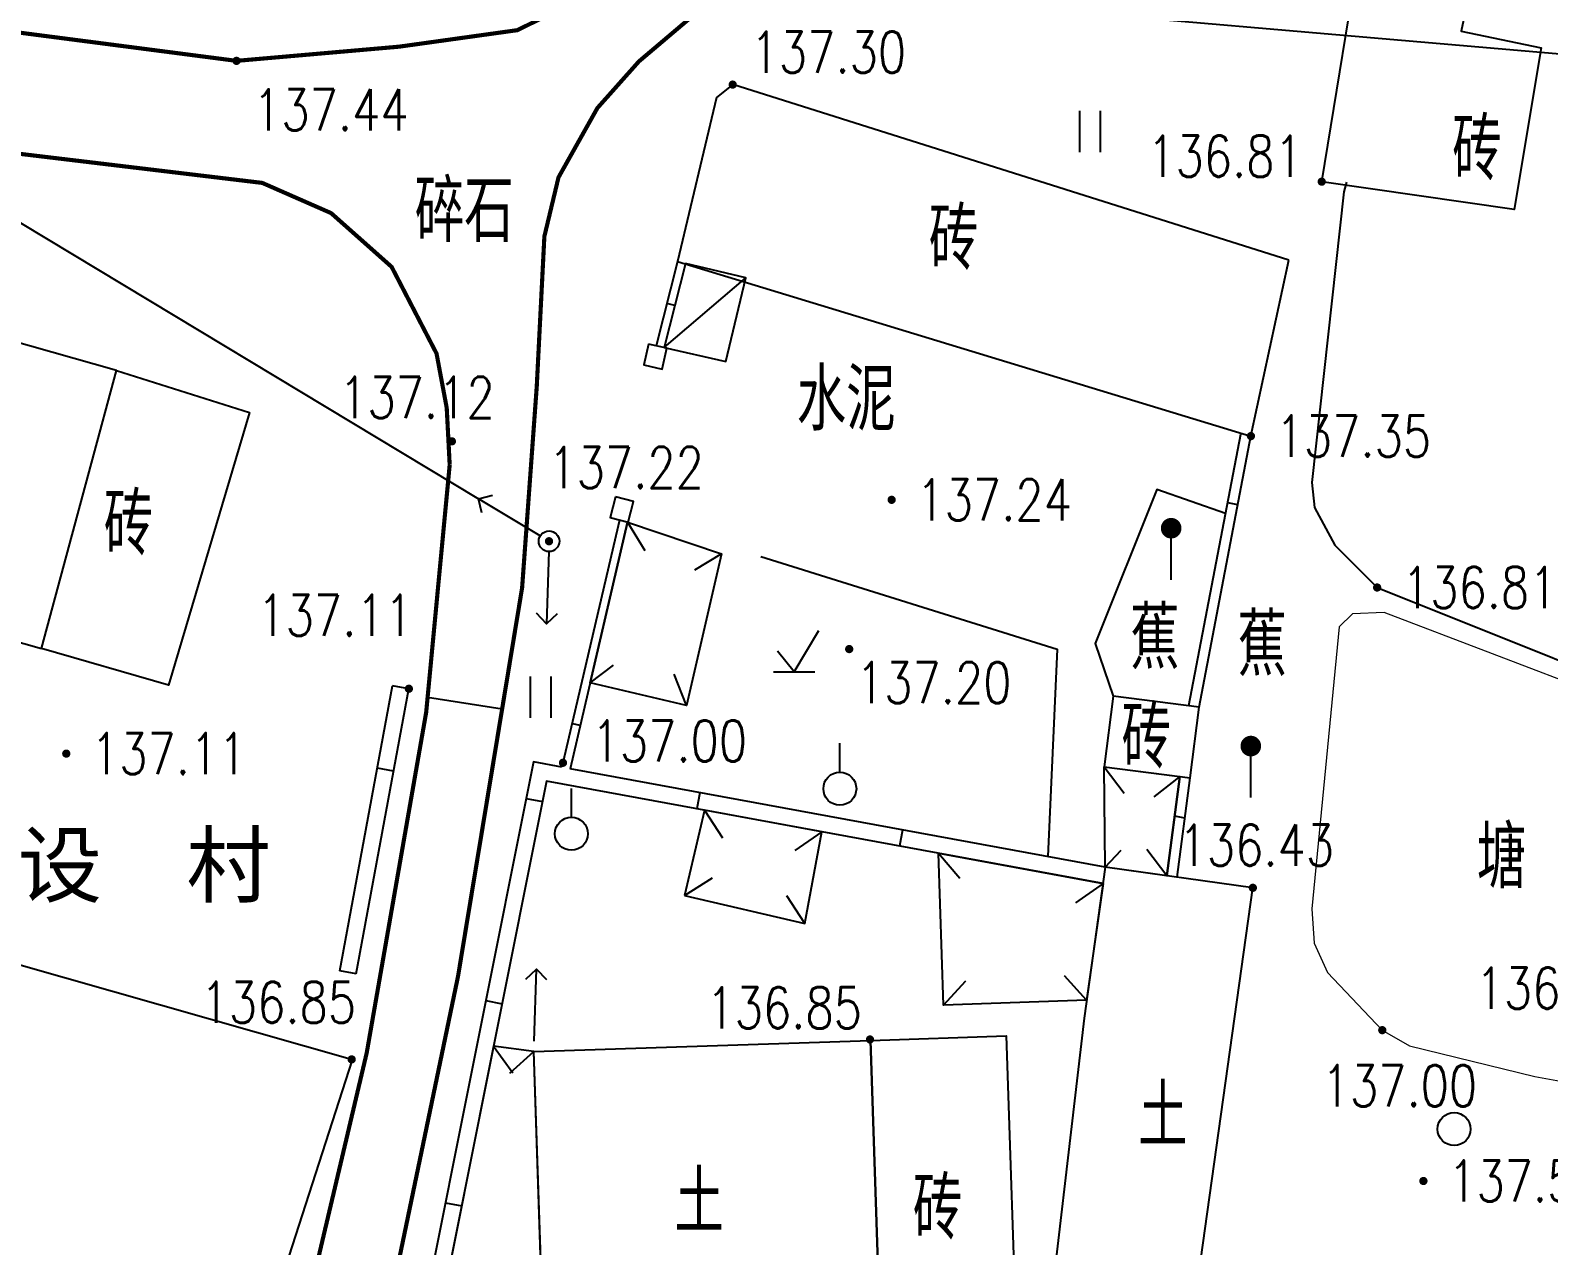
# Model space of a CAD drawing. Extents: x 529262 to 576451, y 2694391 to 2717535.
# Drawn here: x 563881.72 to 563918.54, y 2711374.72 to 2711404.2 of the extents above; entities that cross this region are included whole.
import ezdxf
from ezdxf.enums import TextEntityAlignment as Align

# ---------------------------------------------------------------- set-up
doc = ezdxf.new("R2010")
doc.units = 0
doc.linetypes.add('X2', pattern=[10, 8, -2])
for name, color, linetype in [('DLSS', 4, 'Continuous'), ('GCD', 8, 'Continuous'), ('GXYZ', 8, 'Continuous'), ('JMD', 8, 'Continuous'), ('ZBTZ', 8, 'Continuous'), ('ZJ', 7, 'Continuous')]:
    doc.layers.add(name, color=color, linetype=linetype)
doc.layers.add('SXSS', color=5, linetype='Continuous', lineweight=0)
doc.styles.add('HZ', font='rs.shx', dxfattribs={"width": 0.8, "bigfont": 'hztxt.shx'})
doc.styles.add('等线体', font='simhei.ttf')
doc.linetypes.add('10421', pattern='A,2,[150,AAA.SHX,S=0.5,R=0,X=0,Y=0.5],1e-11', length=2)
doc.linetypes.add('10422', pattern='A,0.75,[150,AAA.SHX,S=0.5,R=0,X=0,Y=0.5],1.5,[177,AAA.SHX,S=1,R=0,X=0,Y=0.4],0.75', length=3)
doc.linetypes.add('1161', pattern='A,0,[149,AAA.SHX,S=0.15,R=0,X=0,Y=0],-1.6', length=1.6)

# ---------------------------------------------------------------- blocks, each defined once
blk = doc.blocks.new('gc170')
at = {"color": 8, "linetype": 'Continuous'}
blk.add_circle((0, 0), 0.5, dxfattribs=at)
blk = doc.blocks.new('gc013b')
at = {"linetype": 'Continuous'}
blk.add_line((0.5, 0), (4, 0), dxfattribs=at)
at = {"linetype": 'Continuous', "flags": 128}
blk.add_lwpolyline([(3.5, 0.5), (4, 0), (3.5, -0.5)], dxfattribs=at)
blk = doc.blocks.new('GC200')
at = {"linetype": 'Continuous', "const_width": 0.2, "flags": 128}
blk.add_lwpolyline([(-0.1, 0, 1), (0.1, 0, 1)], format="xyb", close=True, dxfattribs=at)
blk = doc.blocks.new('gc121')
at = {"color": 8}
for p, q in [((-0.5, -1), (-0.5, 1)), ((0.5, -1), (0.5, 1))]:
    blk.add_line(p, q, dxfattribs=at)
blk = doc.blocks.new('gc123')
at = {"color": 8}
for p, q in [((0, 0), (1.2, 2)), ((0, 0), (-0.8, 1)), ((-1, 0), (1, 0))]:
    blk.add_line(p, q, dxfattribs=at)
blk = doc.blocks.new('gc125')
at = {"color": 8}
blk.add_line((0, 0.8), (0, 2.2), dxfattribs=at)
blk.add_circle((0, 0), 0.8, dxfattribs=at)
blk = doc.blocks.new('gc122')
at = {"color": 8}
blk.add_circle((0, 0), 0.8, dxfattribs=at)
blk = doc.blocks.new('gc165')
at = {"color": 8}
blk.add_line((0, 0), (0, 2), dxfattribs=at)
at = {"color": 8, "const_width": 0.5}
blk.add_lwpolyline([(-0.25, 2.5, 1), (0.25, 2.5, 1)], format="xyb", close=True, dxfattribs=at)

msp = doc.modelspace()

# ---------------------------------------------------------------- linework, layer by layer
at = {"layer": 'DLSS', "linetype": 'X2', "lineweight": -2, "const_width": 0.1, "flags": 128}
for points in [[(563864.998, 2711406.283), (563886.722, 2711403.457), (563890.664, 2711403.801), (563893.53, 2711404.201), (563894.876, 2711404.861), (563901.928, 2711409.93), (563910.609, 2711418.405), (563912.475, 2711421.137), (563913.275, 2711423.335), (563913.608, 2711426.266), (563913.208, 2711428.398), (563912.275, 2711430.678), (563911.23, 2711432.36)], [(563864.998, 2711406.283), (563886.722, 2711403.457), (563890.664, 2711403.801), (563893.53, 2711404.201), (563894.876, 2711404.861), (563901.928, 2711409.93), (563910.609, 2711418.405), (563912.475, 2711421.137), (563913.275, 2711423.335), (563913.608, 2711426.266), (563913.208, 2711428.398), (563912.275, 2711430.678), (563911.23, 2711432.36)], [(563891.892, 2711393.659), (563891.322, 2711387.657), (563889.879, 2711379.393), (563887.889, 2711370.959), (563886.706, 2711366.963), (563885.071, 2711362.871), (563884.014, 2711360.673), (563881.652, 2711356.548), (563881.083, 2711356.006), (563880.463, 2711355.79), (563879.729, 2711355.732), (563875.952, 2711357.223), (563873.623, 2711358.184), (563871.65, 2711359.185), (563864.998, 2711363.447)], [(563891.892, 2711393.659), (563891.322, 2711387.657), (563889.879, 2711379.393), (563887.889, 2711370.959), (563886.706, 2711366.963), (563885.071, 2711362.871), (563884.014, 2711360.673), (563881.652, 2711356.548), (563881.083, 2711356.006), (563880.463, 2711355.79), (563879.729, 2711355.732), (563875.952, 2711357.223), (563873.623, 2711358.184), (563871.65, 2711359.185), (563864.998, 2711363.447)]]:
    msp.add_lwpolyline(points, dxfattribs=at)
at = {"layer": 'DLSS', "linetype": 'Continuous', "lineweight": -2, "const_width": 0.1, "flags": 128}
for points, elevation in [([(563917.417, 2711432.156), (563916.276, 2711430.525), (563915.486, 2711428.512), (563914.797, 2711423.875), (563914.297, 2711421.712), (563913.428, 2711419.62), (563912.097, 2711417.798), (563907.933, 2711413.73), (563903.819, 2711409.659), (563896.48, 2711403.443), (563895.474, 2711402.313), (563894.531, 2711400.632), (563894.188, 2711399.199), (563894.003, 2711395.555), (563893.648, 2711390.675), (563892.093, 2711381.248), (563890.268, 2711372.48)], 137.99), ([(563917.417, 2711432.156), (563916.276, 2711430.525), (563915.486, 2711428.512), (563914.797, 2711423.875), (563914.297, 2711421.712), (563913.428, 2711419.62), (563912.097, 2711417.798), (563907.933, 2711413.73), (563903.819, 2711409.659), (563896.48, 2711403.443), (563895.474, 2711402.313), (563894.531, 2711400.632), (563894.188, 2711399.199), (563894.003, 2711395.555), (563893.648, 2711390.675), (563892.093, 2711381.248), (563890.268, 2711372.48)], 137.99), ([(563864.998, 2711403.616), (563873.704, 2711402.133), (563887.347, 2711400.497), (563889.017, 2711399.764), (563890.484, 2711398.46), (563891.573, 2711396.359), (563891.82, 2711395.04), (563891.892, 2711393.659), (563891.892, 2711393.659)], 138.24), ([(563864.998, 2711403.616), (563873.704, 2711402.133), (563887.347, 2711400.497), (563889.017, 2711399.764), (563890.484, 2711398.46), (563891.573, 2711396.359), (563891.82, 2711395.04), (563891.892, 2711393.659), (563891.892, 2711393.659)], 138.24)]:
    msp.add_lwpolyline(points, dxfattribs=dict(at, elevation=elevation))
at = {"layer": 'GXYZ', "linetype": 'Continuous'}
msp.add_line((563971.809, 2711399.028), (563869.267, 2711407.909), dxfattribs=at)
at = {"layer": 'GXYZ', "linetype": 'Continuous', "lineweight": -2}
msp.add_line((563868.988, 2711407.05), (563892.587, 2711392.838), dxfattribs=at)
msp.add_line((563868.988, 2711407.05), (563892.587, 2711392.838), dxfattribs=at)
at = {"layer": 'JMD', "linetype": 'Continuous', "lineweight": -2}
for p, q in [((563897.092, 2711396.503), (563899.077, 2711398.195)), ((563897.092, 2711396.503), (563899.077, 2711398.195)), ((563897.349, 2711397.521, 137.345), (563897.155, 2711397.57, 137.345)), ((563897.349, 2711397.521, 137.345), (563897.155, 2711397.57, 137.345)), ((563896.202, 2711392.27, 138.372), (563896.628, 2711391.58)), ((563896.202, 2711392.27, 138.372), (563896.628, 2711391.58)), ((563898.486, 2711391.498), (563897.83, 2711391.101)), ((563898.486, 2711391.498), (563897.83, 2711391.101)), ((563895.295, 2711388.369), (563895.861, 2711388.802)), ((563895.295, 2711388.369), (563895.861, 2711388.802)), ((563897.632, 2711387.826), (563897.337, 2711388.584)), ((563897.632, 2711387.826), (563897.337, 2711388.584)), ((563890.902, 2711388.229, 137.11), (563890.508, 2711388.302, 137.014)), ((563890.902, 2711388.229, 137.11), (563890.508, 2711388.302, 137.014)), ((563894.861, 2711387.387), (563895.055, 2711387.342)), ((563894.861, 2711387.387), (563895.055, 2711387.342)), ((563890.532, 2711386.232), (563890.139, 2711386.304)), ((563890.532, 2711386.232), (563890.139, 2711386.304)), ((563889.624, 2711381.315, 137.014), (563889.23, 2711381.388, 136.918)), ((563889.624, 2711381.315, 137.014), (563889.23, 2711381.388, 136.918))]:
    msp.add_line(p, q, dxfattribs=at)
at = {"layer": 'JMD', "linetype": 'Continuous'}
for p, q in [((563911.003, 2711392.69), (563910.758, 2711392.737)), ((563911.003, 2711392.69), (563910.758, 2711392.737)), ((563907.763, 2711386.332), (563908.251, 2711385.699)), ((563907.763, 2711386.332), (563908.251, 2711385.699)), ((563909.598, 2711386.098), (563908.964, 2711385.609)), ((563909.598, 2711386.098), (563908.964, 2711385.609)), ((563897.956, 2711385.711), (563897.883, 2711385.317)), ((563897.956, 2711385.711), (563897.883, 2711385.317)), ((563893.747, 2711385.57), (563894.139, 2711385.492)), ((563893.747, 2711385.57), (563894.139, 2711385.492)), ((563898.067, 2711385.283), (563898.506, 2711384.614)), ((563898.067, 2711385.283), (563898.506, 2711384.614)), ((563909.719, 2711385.09, 136.917), (563909.473, 2711385.137, 136.917)), ((563909.719, 2711385.09, 136.917), (563909.473, 2711385.137, 136.917)), ((563900.917, 2711384.76), (563900.258, 2711384.306)), ((563900.917, 2711384.76), (563900.258, 2711384.306)), ((563902.873, 2711384.807), (563902.801, 2711384.413)), ((563902.873, 2711384.807), (563902.801, 2711384.413)), ((563903.742, 2711384.24), (563904.264, 2711383.634)), ((563903.742, 2711384.24), (563904.264, 2711383.634)), ((563907.791, 2711383.903), (563908.178, 2711384.315)), ((563907.791, 2711383.903), (563908.178, 2711384.315)), ((563909.285, 2711383.693), (563908.797, 2711384.327)), ((563909.285, 2711383.693), (563908.797, 2711384.327)), ((563897.586, 2711383.216), (563898.265, 2711383.639)), ((563897.586, 2711383.216), (563898.265, 2711383.639)), ((563907.735, 2711383.506), (563907.071, 2711383.039)), ((563907.735, 2711383.506), (563907.071, 2711383.039)), ((563900.508, 2711382.536), (563900.07, 2711383.205)), ((563900.508, 2711382.536), (563900.07, 2711383.205)), ((563907.338, 2711380.672), (563906.801, 2711381.265)), ((563907.338, 2711380.672), (563906.801, 2711381.265)), ((563903.863, 2711380.558), (563904.41, 2711381.142)), ((563903.863, 2711380.558), (563904.41, 2711381.142)), ((563892.769, 2711380.667), (563893.161, 2711380.588)), ((563892.769, 2711380.667), (563893.161, 2711380.588)), ((563892.956, 2711379.562), (563893.422, 2711378.911)), ((563892.956, 2711379.562), (563893.422, 2711378.911)), ((563893.935, 2711379.432), (563893.342, 2711378.895)), ((563893.935, 2711379.432), (563893.342, 2711378.895)), ((563891.79, 2711375.763), (563892.183, 2711375.685)), ((563891.79, 2711375.763), (563892.183, 2711375.685))]:
    msp.add_line(p, q, dxfattribs=at)
at = {"layer": 'JMD', "linetype": 'Continuous', "lineweight": -2, "flags": 128}
for points, elevation in [([(563913.038, 2711400.527), (563914.052, 2711406.704), (563916.829, 2711406.123), (563916.422, 2711404.177), (563918.358, 2711403.772), (563917.706, 2711399.849)], 137.746), ([(563913.038, 2711400.527), (563914.052, 2711406.704), (563916.829, 2711406.123), (563916.422, 2711404.177), (563918.358, 2711403.772), (563917.706, 2711399.849)], 137.746), ([(563912.244, 2711398.627), (563898.755, 2711402.881), (563898.364, 2711402.565), (563897.413, 2711398.593), (563911.322, 2711394.356)], 137.976), ([(563912.244, 2711398.627), (563898.755, 2711402.881), (563898.364, 2711402.565), (563897.413, 2711398.593), (563911.322, 2711394.356)], 137.976), ([(563881.993, 2711389.208), (563883.809, 2711395.95), (563876.502, 2711398.016), (563874.647, 2711391.281)], 139.016), ([(563881.993, 2711389.208), (563883.809, 2711395.95), (563876.502, 2711398.016), (563874.647, 2711391.281)], 139.016), ([(563883.809, 2711395.95), (563887.039, 2711394.929), (563885.071, 2711388.317), (563881.993, 2711389.208)], 137.289), ([(563883.809, 2711395.95), (563887.039, 2711394.929), (563885.071, 2711388.317), (563881.993, 2711389.208)], 137.289)]:
    msp.add_lwpolyline(points, close=True, dxfattribs=dict(at, elevation=elevation))
for points, elevation in [([(563897.413, 2711398.593), (563896.896, 2711396.546)], 137.345), ([(563897.413, 2711398.593), (563896.896, 2711396.546)], 137.345), ([(563897.607, 2711398.546), (563897.092, 2711396.503)], 137.345), ([(563897.607, 2711398.546), (563897.092, 2711396.503)], 137.345), ([(563896.008, 2711392.32), (563894.614, 2711386.325)], 138.372), ([(563896.008, 2711392.32), (563894.614, 2711386.325)], 138.372), ([(563896.202, 2711392.27), (563894.81, 2711386.289)], 138.372), ([(563896.202, 2711392.27), (563894.81, 2711386.289)], 138.372), ([(563889.23, 2711381.388), (563890.508, 2711388.302)], 137.014), ([(563889.23, 2711381.388), (563890.508, 2711388.302)], 137.014), ([(563889.624, 2711381.315), (563890.902, 2711388.229)], 137.014), ([(563889.624, 2711381.315), (563890.902, 2711388.229)], 137.014)]:
    msp.add_lwpolyline(points, dxfattribs=dict(at, elevation=elevation))
for points in [[(563897.607, 2711398.546), (563897.092, 2711396.503), (563898.592, 2711396.168), (563899.077, 2711398.195)], [(563897.607, 2711398.546), (563897.092, 2711396.503), (563898.592, 2711396.168), (563899.077, 2711398.195)], [(563896.715, 2711396.587), (563896.602, 2711396.081), (563897.041, 2711395.983), (563897.154, 2711396.489)], [(563896.715, 2711396.587), (563896.602, 2711396.081), (563897.041, 2711395.983), (563897.154, 2711396.489)], [(563895.912, 2711392.882), (563895.782, 2711392.379), (563896.217, 2711392.266), (563896.347, 2711392.769)], [(563895.912, 2711392.882), (563895.782, 2711392.379), (563896.217, 2711392.266), (563896.347, 2711392.769)], [(563896.202, 2711392.27), (563898.486, 2711391.498), (563897.632, 2711387.826), (563895.295, 2711388.369)], [(563896.202, 2711392.27), (563898.486, 2711391.498), (563897.632, 2711387.826), (563895.295, 2711388.369)]]:
    msp.add_lwpolyline(points, close=True, dxfattribs=at)
at = {"layer": 'JMD', "linetype": 'Continuous', "flags": 128}
for points, elevation in [([(563909.819, 2711387.826), (563911.076, 2711394.403)], 136.15), ([(563909.819, 2711387.826), (563911.076, 2711394.403)], 136.15), ([(563910.065, 2711387.779), (563911.322, 2711394.356)], 136.15), ([(563910.065, 2711387.779), (563911.322, 2711394.356)], 136.15), ([(563909.285, 2711383.693), (563909.598, 2711386.098)], 136.917), ([(563909.285, 2711383.693), (563909.598, 2711386.098)], 136.917), ([(563909.532, 2711383.659), (563909.846, 2711386.066)], 136.917), ([(563909.532, 2711383.659), (563909.846, 2711386.066)], 136.917)]:
    msp.add_lwpolyline(points, dxfattribs=dict(at, elevation=elevation))
for points, elevation in [([(563909.846, 2711386.066), (563910.065, 2711387.779), (563907.982, 2711388.045), (563907.763, 2711386.332)], 136.911), ([(563909.846, 2711386.066), (563910.065, 2711387.779), (563907.982, 2711388.045), (563907.763, 2711386.332)], 136.911), ([(563887.353, 2711372.46), (563889.531, 2711379.228), (563867.465, 2711385.507), (563865.52, 2711378.673)], 136.847), ([(563887.353, 2711372.46), (563889.531, 2711379.228), (563867.465, 2711385.507), (563865.52, 2711378.673)], 136.847), ([(563905.65, 2711371.839), (563902.364, 2711371.624), (563902.099, 2711379.7), (563905.389, 2711379.807)], 136.773), ([(563905.65, 2711371.839), (563902.364, 2711371.624), (563902.099, 2711379.7), (563905.389, 2711379.807)], 136.773), ([(563893.935, 2711379.432), (563892.956, 2711379.562), (563891.582, 2711372.673), (563894.179, 2711371.976)], 137.873), ([(563893.935, 2711379.432), (563892.956, 2711379.562), (563891.582, 2711372.673), (563894.179, 2711371.976)], 137.873), ([(563902.364, 2711371.624), (563894.21, 2711371.041), (563893.935, 2711379.432), (563902.099, 2711379.7)], 136.977), ([(563902.364, 2711371.624), (563894.21, 2711371.041), (563893.935, 2711379.432), (563902.099, 2711379.7)], 136.977)]:
    msp.add_lwpolyline(points, close=True, dxfattribs=dict(at, elevation=elevation))
for points in [[(563894.614, 2711386.325), (563893.923, 2711386.452), (563891.195, 2711372.777)], [(563894.614, 2711386.325), (563893.923, 2711386.452), (563891.195, 2711372.777)], [(563907.791, 2711383.903), (563894.81, 2711386.289)], [(563907.791, 2711383.903), (563894.81, 2711386.289)], [(563907.735, 2711383.506), (563894.238, 2711385.987), (563891.582, 2711372.673)], [(563907.735, 2711383.506), (563894.238, 2711385.987), (563891.582, 2711372.673)]]:
    msp.add_lwpolyline(points, dxfattribs=at)
for points in [[(563907.763, 2711386.332), (563909.598, 2711386.098), (563909.285, 2711383.693), (563907.791, 2711383.903)], [(563907.763, 2711386.332), (563909.598, 2711386.098), (563909.285, 2711383.693), (563907.791, 2711383.903)], [(563897.586, 2711383.216), (563900.508, 2711382.536), (563900.917, 2711384.76), (563898.067, 2711385.283)], [(563897.586, 2711383.216), (563900.508, 2711382.536), (563900.917, 2711384.76), (563898.067, 2711385.283)], [(563907.338, 2711380.672), (563903.863, 2711380.558), (563903.742, 2711384.24), (563907.735, 2711383.506)], [(563907.338, 2711380.672), (563903.863, 2711380.558), (563903.742, 2711384.24), (563907.735, 2711383.506)], [(563906.252, 2711371.46), (563909.602, 2711370.801), (563911.369, 2711383.401), (563907.791, 2711383.903), (563907.277, 2711380.236)], [(563906.252, 2711371.46), (563909.602, 2711370.801), (563911.369, 2711383.401), (563907.791, 2711383.903), (563907.277, 2711380.236)]]:
    msp.add_lwpolyline(points, close=True, dxfattribs=at)
at = {"layer": 'SXSS', "color": 8, "linetype": '10422', "lineweight": -2, "flags": 128}
for points in [[(563913.576, 2711400.278), (563912.8, 2711393.23), (563912.86, 2711392.628), (563913.358, 2711391.712), (563914.382, 2711390.684), (563922.941, 2711387.253), (563923.259, 2711386.839), (563921.647, 2711380.562), (563920.658, 2711377.066), (563920.221, 2711375.083), (563920.105, 2711374.415), (563920.425, 2711374.024), (563933.923, 2711369.853), (563934.511, 2711370.046), (563934.675, 2711370.508), (563936.774, 2711390.288), (563936.427, 2711394.217), (563937.862, 2711403.551), (563915.492, 2711407.189), (563915.336, 2711406.549), (563915.322, 2711406.496)], [(563913.641, 2711400.513), (563913.576, 2711400.278)], [(563913.641, 2711400.513), (563913.576, 2711400.278)]]:
    msp.add_lwpolyline(points, dxfattribs=at)
at = {"layer": 'SXSS', "color": 8, "linetype": '10421', "flags": 128}
msp.add_lwpolyline([(563914.55, 2711390.075), (563913.788, 2711390.047), (563913.459, 2711389.733), (563912.796, 2711382.893), (563912.857, 2711382.056), (563913.182, 2711381.344), (563914.507, 2711379.948), (563915.171, 2711379.57), (563918.208, 2711378.822), (563920.076, 2711378.481), (563920.336, 2711378.503), (563920.563, 2711378.873), (563922.771, 2711386.194), (563922.83, 2711386.482), (563922.749, 2711386.821), (563922.432, 2711387.071)], close=True, dxfattribs=at)
at = {"layer": 'ZBTZ', "linetype": '1161', "flags": 128}
for points in [[(563910.708, 2711392.479), (563909.044, 2711393.061), (563907.547, 2711389.327), (563907.982, 2711388.045)], [(563910.708, 2711392.479), (563909.044, 2711393.061), (563907.547, 2711389.327), (563907.982, 2711388.045)], [(563891.357, 2711388.021), (563893.164, 2711387.743)], [(563891.357, 2711388.021), (563893.164, 2711387.743)]]:
    msp.add_lwpolyline(points, dxfattribs=at)
at = {"layer": 'ZBTZ', "linetype": '1161', "lineweight": -2, "flags": 128}
msp.add_lwpolyline([(563899.441, 2711391.433), (563906.621, 2711389.186), (563906.399, 2711384.159)], dxfattribs=at)
msp.add_lwpolyline([(563899.441, 2711391.433), (563906.621, 2711389.186), (563906.399, 2711384.159)], dxfattribs=at)

# ---------------------------------------------------------------- block references
at = {"layer": 'GCD', "linetype": 'Continuous', "lineweight": -2}
ref = msp.add_blockref('GC200', (563898.755, 2711402.881, 137.302), dxfattribs=dict(at, xscale=0.5, yscale=0.5, zscale=0.5))
ref.add_attrib('height', '137.30', dxfattribs={"linetype": 'Continuous', "height": 1, "style": 'HZ', "width": 0.8}).set_placement((563899.191, 2711403.669, 137.302), align=Align.MIDDLE_LEFT)
ref = msp.add_blockref('GC200', (563898.755, 2711402.881, 137.302), dxfattribs=dict(at, xscale=0.5, yscale=0.5, zscale=0.5))
ref.add_attrib('height', '137.30', dxfattribs={"linetype": 'Continuous', "lineweight": -2, "height": 1, "style": 'HZ', "width": 0.8}).set_placement((563899.191, 2711403.669, 137.302), align=Align.MIDDLE_LEFT)
ref = msp.add_blockref('GC200', (563886.722, 2711403.457, 137.44), dxfattribs=dict(at, xscale=0.5, yscale=0.5, zscale=0.5))
ref.add_attrib('height', '137.44', dxfattribs={"linetype": 'Continuous', "height": 1, "style": 'HZ', "width": 0.8}).set_placement((563887.124, 2711402.269, 137.44), align=Align.MIDDLE_LEFT)
ref = msp.add_blockref('GC200', (563886.722, 2711403.457, 137.44), dxfattribs=dict(at, xscale=0.5, yscale=0.5, zscale=0.5))
ref.add_attrib('height', '137.44', dxfattribs={"linetype": 'Continuous', "lineweight": -2, "height": 1, "style": 'HZ', "width": 0.8}).set_placement((563887.124, 2711402.269, 137.44), align=Align.MIDDLE_LEFT)
at = {"layer": 'GCD', "linetype": 'Continuous'}
ref = msp.add_blockref('GC200', (563913.038, 2711400.527, 136.805), dxfattribs=dict(at, xscale=0.5, yscale=0.5, zscale=0.5))
ref.add_attrib('height', '136.81', dxfattribs={"linetype": 'Continuous', "height": 1, "style": 'HZ', "width": 0.8}).set_placement((563908.807, 2711401.143, 136.805), align=Align.MIDDLE_LEFT)
ref = msp.add_blockref('GC200', (563913.038, 2711400.527, 136.805), dxfattribs=dict(at, xscale=0.5, yscale=0.5, zscale=0.5))
ref.add_attrib('height', '136.81', dxfattribs={"linetype": 'Continuous', "height": 1, "style": 'HZ', "width": 0.8}).set_placement((563908.807, 2711401.143, 136.805), align=Align.MIDDLE_LEFT)
at = {"layer": 'GCD', "linetype": 'Continuous', "lineweight": -2}
ref = msp.add_blockref('GC200', (563891.945, 2711394.229, 137.118), dxfattribs=dict(at, xscale=0.5, yscale=0.5, zscale=0.5))
ref.add_attrib('height', '137.12', dxfattribs={"linetype": 'Continuous', "height": 1, "style": 'HZ', "width": 0.8}).set_placement((563889.211, 2711395.295, 137.118), align=Align.MIDDLE_LEFT)
ref = msp.add_blockref('GC200', (563891.945, 2711394.229, 137.118), dxfattribs=dict(at, xscale=0.5, yscale=0.5, zscale=0.5))
ref.add_attrib('height', '137.12', dxfattribs={"linetype": 'Continuous', "lineweight": -2, "height": 1, "style": 'HZ', "width": 0.8}).set_placement((563889.211, 2711395.295, 137.118), align=Align.MIDDLE_LEFT)
at = {"layer": 'GCD', "linetype": 'Continuous'}
ref = msp.add_blockref('GC200', (563911.322, 2711394.356, 137.346), dxfattribs=dict(at, xscale=0.5, yscale=0.5, zscale=0.5))
ref.add_attrib('height', '137.35', dxfattribs={"linetype": 'Continuous', "height": 1, "style": 'HZ', "width": 0.8}).set_placement((563911.922, 2711394.356, 137.346), align=Align.MIDDLE_LEFT)
ref = msp.add_blockref('GC200', (563911.322, 2711394.356, 137.346), dxfattribs=dict(at, xscale=0.5, yscale=0.5, zscale=0.5))
ref.add_attrib('height', '137.35', dxfattribs={"linetype": 'Continuous', "height": 1, "style": 'HZ', "width": 0.8}).set_placement((563911.922, 2711394.356, 137.346), align=Align.MIDDLE_LEFT)
ref = msp.add_blockref('GC200', (563894.301, 2711391.806, 137.222), dxfattribs=dict(at, xscale=0.5, yscale=0.5, zscale=0.5))
ref.add_attrib('height', '137.22', dxfattribs={"linetype": 'Continuous', "height": 1, "style": 'HZ', "width": 0.8}).set_placement((563894.285, 2711393.592, 137.222), align=Align.MIDDLE_LEFT)
ref = msp.add_blockref('GC200', (563894.301, 2711391.806, 137.222), dxfattribs=dict(at, xscale=0.5, yscale=0.5, zscale=0.5))
ref.add_attrib('height', '137.22', dxfattribs={"linetype": 'Continuous', "height": 1, "style": 'HZ', "width": 0.8}).set_placement((563894.285, 2711393.592, 137.222), align=Align.MIDDLE_LEFT)
at = {"layer": 'GCD', "linetype": 'Continuous', "lineweight": -2}
ref = msp.add_blockref('GC200', (563902.609, 2711392.811, 137.237), dxfattribs=dict(at, xscale=0.5, yscale=0.5, zscale=0.5))
ref.add_attrib('height', '137.24', dxfattribs={"linetype": 'Continuous', "height": 1, "style": 'HZ', "width": 0.8}).set_placement((563903.209, 2711392.811, 137.237), align=Align.MIDDLE_LEFT)
ref = msp.add_blockref('GC200', (563902.609, 2711392.811, 137.237), dxfattribs=dict(at, xscale=0.5, yscale=0.5, zscale=0.5))
ref.add_attrib('height', '137.24', dxfattribs={"linetype": 'Continuous', "lineweight": -2, "height": 1, "style": 'HZ', "width": 0.8}).set_placement((563903.209, 2711392.811, 137.237), align=Align.MIDDLE_LEFT)
at = {"layer": 'GCD', "linetype": 'Continuous'}
ref = msp.add_blockref('GC200', (563914.382, 2711390.684, 136.808), dxfattribs=dict(at, xscale=0.5, yscale=0.5, zscale=0.5))
ref.add_attrib('height', '136.81', dxfattribs={"linetype": 'Continuous', "height": 1, "style": 'HZ', "width": 0.8}).set_placement((563914.982, 2711390.684, 136.808), align=Align.MIDDLE_LEFT)
ref = msp.add_blockref('GC200', (563914.382, 2711390.684, 136.808), dxfattribs=dict(at, xscale=0.5, yscale=0.5, zscale=0.5))
ref.add_attrib('height', '136.81', dxfattribs={"linetype": 'Continuous', "height": 1, "style": 'HZ', "width": 0.8}).set_placement((563914.982, 2711390.684, 136.808), align=Align.MIDDLE_LEFT)
at = {"layer": 'GCD', "linetype": 'Continuous', "lineweight": -2}
ref = msp.add_blockref('GC200', (563890.902, 2711388.229, 137.11), dxfattribs=dict(at, xscale=0.5, yscale=0.5, zscale=0.5))
ref.add_attrib('height', '137.11', dxfattribs={"linetype": 'Continuous', "height": 1, "style": 'HZ', "width": 0.8}).set_placement((563887.228, 2711390.01, 137.11), align=Align.MIDDLE_LEFT)
ref = msp.add_blockref('GC200', (563890.902, 2711388.229, 137.11), dxfattribs=dict(at, xscale=0.5, yscale=0.5, zscale=0.5))
ref.add_attrib('height', '137.11', dxfattribs={"linetype": 'Continuous', "lineweight": -2, "height": 1, "style": 'HZ', "width": 0.8}).set_placement((563887.228, 2711390.01, 137.11), align=Align.MIDDLE_LEFT)
ref = msp.add_blockref('GC200', (563901.58, 2711389.191, 137.2), dxfattribs=dict(at, xscale=0.5, yscale=0.5, zscale=0.5))
ref.add_attrib('height', '137.20', dxfattribs={"linetype": 'Continuous', "height": 1, "style": 'HZ', "width": 0.8}).set_placement((563901.745, 2711388.376, 137.2), align=Align.MIDDLE_LEFT)
ref = msp.add_blockref('GC200', (563901.58, 2711389.191, 137.2), dxfattribs=dict(at, xscale=0.5, yscale=0.5, zscale=0.5))
ref.add_attrib('height', '137.20', dxfattribs={"linetype": 'Continuous', "lineweight": -2, "height": 1, "style": 'HZ', "width": 0.8}).set_placement((563901.745, 2711388.376, 137.2), align=Align.MIDDLE_LEFT)
ref = msp.add_blockref('GC200', (563882.594, 2711386.655, 137.112), dxfattribs=dict(at, xscale=0.5, yscale=0.5, zscale=0.5))
ref.add_attrib('height', '137.11', dxfattribs={"linetype": 'Continuous', "height": 1, "style": 'HZ', "width": 0.8}).set_placement((563883.194, 2711386.655, 137.112), align=Align.MIDDLE_LEFT)
ref = msp.add_blockref('GC200', (563882.594, 2711386.655, 137.112), dxfattribs=dict(at, xscale=0.5, yscale=0.5, zscale=0.5))
ref.add_attrib('height', '137.11', dxfattribs={"linetype": 'Continuous', "lineweight": -2, "height": 1, "style": 'HZ', "width": 0.8}).set_placement((563883.194, 2711386.655, 137.112), align=Align.MIDDLE_LEFT)
ref = msp.add_blockref('GC200', (563894.639, 2711386.433, 137.002), dxfattribs=dict(at, xscale=0.5, yscale=0.5, zscale=0.5))
ref.add_attrib('height', '137.00', dxfattribs={"linetype": 'Continuous', "height": 1, "style": 'HZ', "width": 0.8}).set_placement((563895.333, 2711386.962, 137.002), align=Align.MIDDLE_LEFT)
ref = msp.add_blockref('GC200', (563894.639, 2711386.433, 137.002), dxfattribs=dict(at, xscale=0.5, yscale=0.5, zscale=0.5))
ref.add_attrib('height', '137.00', dxfattribs={"linetype": 'Continuous', "lineweight": -2, "height": 1, "style": 'HZ', "width": 0.8}).set_placement((563895.333, 2711386.962, 137.002), align=Align.MIDDLE_LEFT)
at = {"layer": 'GCD', "linetype": 'Continuous'}
ref = msp.add_blockref('GC200', (563911.369, 2711383.401, 136.433), dxfattribs=dict(at, xscale=0.5, yscale=0.5, zscale=0.5))
ref.add_attrib('height', '136.43', dxfattribs={"linetype": 'Continuous', "height": 1, "style": 'HZ', "width": 0.8}).set_placement((563909.567, 2711384.434, 136.433), align=Align.MIDDLE_LEFT)
ref = msp.add_blockref('GC200', (563911.369, 2711383.401, 136.433), dxfattribs=dict(at, xscale=0.5, yscale=0.5, zscale=0.5))
ref.add_attrib('height', '136.43', dxfattribs={"linetype": 'Continuous', "height": 1, "style": 'HZ', "width": 0.8}).set_placement((563909.567, 2711384.434, 136.433), align=Align.MIDDLE_LEFT)
ref = msp.add_blockref('GC200', (563919.851, 2711379.25, 136.231), dxfattribs=dict(at, xscale=0.5, yscale=0.5, zscale=0.5))
ref.add_attrib('height', '136.23', dxfattribs={"linetype": 'Continuous', "height": 1, "style": 'HZ', "width": 0.8}).set_placement((563916.772, 2711380.964, 136.231), align=Align.MIDDLE_LEFT)
ref = msp.add_blockref('GC200', (563919.851, 2711379.25, 136.231), dxfattribs=dict(at, xscale=0.5, yscale=0.5, zscale=0.5))
ref.add_attrib('height', '136.23', dxfattribs={"linetype": 'Continuous', "height": 1, "style": 'HZ', "width": 0.8}).set_placement((563916.772, 2711380.964, 136.231), align=Align.MIDDLE_LEFT)
ref = msp.add_blockref('GC200', (563889.515, 2711379.24, 136.847), dxfattribs=dict(at, xscale=0.5, yscale=0.5, zscale=0.5))
ref.add_attrib('height', '136.85', dxfattribs={"linetype": 'Continuous', "height": 1, "style": 'HZ', "width": 0.8}).set_placement((563885.851, 2711380.622, 136.847), align=Align.MIDDLE_LEFT)
ref = msp.add_blockref('GC200', (563889.515, 2711379.24, 136.847), dxfattribs=dict(at, xscale=0.5, yscale=0.5, zscale=0.5))
ref.add_attrib('height', '136.85', dxfattribs={"linetype": 'Continuous', "height": 1, "style": 'HZ', "width": 0.8}).set_placement((563885.851, 2711380.622, 136.847), align=Align.MIDDLE_LEFT)
ref = msp.add_blockref('GC200', (563902.084, 2711379.722, 136.847), dxfattribs=dict(at, xscale=0.5, yscale=0.5, zscale=0.5))
ref.add_attrib('height', '136.85', dxfattribs={"linetype": 'Continuous', "height": 1, "style": 'HZ', "width": 0.8}).set_placement((563898.118, 2711380.49, 136.847), align=Align.MIDDLE_LEFT)
ref = msp.add_blockref('GC200', (563902.084, 2711379.722, 136.847), dxfattribs=dict(at, xscale=0.5, yscale=0.5, zscale=0.5))
ref.add_attrib('height', '136.85', dxfattribs={"linetype": 'Continuous', "height": 1, "style": 'HZ', "width": 0.8}).set_placement((563898.118, 2711380.49, 136.847), align=Align.MIDDLE_LEFT)
ref = msp.add_blockref('GC200', (563914.507, 2711379.948, 136.998), dxfattribs=dict(at, xscale=0.5, yscale=0.5, zscale=0.5))
ref.add_attrib('height', '137.00', dxfattribs={"linetype": 'Continuous', "height": 1, "style": 'HZ', "width": 0.8}).set_placement((563913.038, 2711378.6, 136.998), align=Align.MIDDLE_LEFT)
ref = msp.add_blockref('GC200', (563914.507, 2711379.948, 136.998), dxfattribs=dict(at, xscale=0.5, yscale=0.5, zscale=0.5))
ref.add_attrib('height', '137.00', dxfattribs={"linetype": 'Continuous', "height": 1, "style": 'HZ', "width": 0.8}).set_placement((563913.038, 2711378.6, 136.998), align=Align.MIDDLE_LEFT)
ref = msp.add_blockref('GC200', (563915.505, 2711376.29, 137.52), dxfattribs=dict(at, xscale=0.5, yscale=0.5, zscale=0.5))
ref.add_attrib('height', '137.52', dxfattribs={"linetype": 'Continuous', "height": 1, "style": 'HZ', "width": 0.8}).set_placement((563916.105, 2711376.29, 137.52), align=Align.MIDDLE_LEFT)
ref = msp.add_blockref('GC200', (563915.505, 2711376.29, 137.52), dxfattribs=dict(at, xscale=0.5, yscale=0.5, zscale=0.5))
ref.add_attrib('height', '137.52', dxfattribs={"linetype": 'Continuous', "height": 1, "style": 'HZ', "width": 0.8}).set_placement((563916.105, 2711376.29, 137.52), align=Align.MIDDLE_LEFT)
at = {"layer": 'GXYZ', "linetype": 'Continuous', "lineweight": -2}
for p, xscale, yscale, rotation in [((563894.301, 2711391.806), 0.4999999999371728, 0.4999999999371728, 148.9421822681456), ((563894.301, 2711391.806), 0.4999999999371728, 0.4999999999371728, 148.9421822681456), ((563894.301, 2711391.806), 0.499999999806348, 0.499999999806348, 268.3057909265852), ((563894.301, 2711391.806), 0.499999999806348, 0.499999999806348, 268.3057909265852), ((563893.935, 2711379.432), 0.499999999806348, 0.499999999806348, 88.3057909265852), ((563893.935, 2711379.432), 0.499999999806348, 0.499999999806348, 88.3057909265852)]:
    msp.add_blockref('gc013b', p, dxfattribs=dict(at, xscale=xscale, yscale=yscale, rotation=rotation))
at = {"layer": 'GXYZ', "linetype": 'Continuous', "lineweight": -2, "xscale": 0.5, "yscale": 0.5}
msp.add_blockref('gc170', (563894.301, 2711391.806), dxfattribs=at)
msp.add_blockref('gc170', (563894.301, 2711391.806), dxfattribs=at)
at = {"layer": 'ZBTZ', "linetype": 'Continuous', "lineweight": -2, "xscale": 0.5, "yscale": 0.5}
for name, p in [('gc121', (563907.422, 2711401.745)), ('gc121', (563907.422, 2711401.745)), ('gc165', (563909.388, 2711390.872)), ('gc165', (563909.388, 2711390.872)), ('gc123', (563900.245, 2711388.639)), ('gc123', (563900.245, 2711388.639)), ('gc121', (563894.105, 2711388.023)), ('gc121', (563894.105, 2711388.023)), ('gc125', (563901.353, 2711385.805)), ('gc125', (563901.353, 2711385.805)), ('gc165', (563911.319, 2711385.588)), ('gc165', (563911.319, 2711385.588)), ('gc125', (563894.842, 2711384.712)), ('gc125', (563894.842, 2711384.712))]:
    msp.add_blockref(name, p, dxfattribs=at)
at = {"layer": 'ZBTZ', "linetype": 'Continuous', "xscale": 0.5, "yscale": 0.5}
msp.add_blockref('gc122', (563916.249, 2711377.549), dxfattribs=at)
msp.add_blockref('gc122', (563916.249, 2711377.549), dxfattribs=at)

# ---------------------------------------------------------------- texts
at = {"layer": 'JMD', "linetype": 'Continuous', "lineweight": -2, "style": 'HZ', "width": 0.8}
for p in [(563917.403, 2711401.316), (563917.403, 2711401.316), (563904.711, 2711399.142), (563904.711, 2711399.142), (563884.703, 2711392.222), (563884.703, 2711392.222)]:
    msp.add_text('砖', height=1.5, dxfattribs=at).set_placement(p, align=Align.MIDDLE_RIGHT)
at = {"layer": 'JMD', "linetype": 'Continuous', "style": 'HZ', "width": 0.8}
for p in [(563909.385, 2711387.051), (563909.385, 2711387.051), (563904.323, 2711375.628), (563904.323, 2711375.628)]:
    msp.add_text('砖', height=1.5, dxfattribs=at).set_placement(p, align=Align.MIDDLE_RIGHT)
at = {"layer": 'JMD', "linetype": 'Continuous', "lineweight": -2, "style": 'HZ', "width": 0.8}
for p in [(563909.188, 2711377.946), (563909.188, 2711377.946), (563897.942, 2711375.857), (563897.942, 2711375.857)]:
    msp.add_text('土', height=1.5, dxfattribs=at).set_placement(p, align=Align.MIDDLE)
at = {"layer": 'SXSS', "color": 8, "linetype": '10421', "style": 'HZ', "width": 0.8}
msp.add_text('塘', height=1.5, dxfattribs=at).set_placement((563917.403, 2711384.226), align=Align.MIDDLE)
at = {"layer": 'ZJ', "color": 8, "linetype": 'Continuous', "lineweight": -2, "style": 'HZ', "width": 0.8}
for s, p in [('碎石', (563892.244, 2711399.892)), ('碎石', (563892.244, 2711399.892)), ('水泥', (563901.507, 2711395.318)), ('水泥', (563901.507, 2711395.318)), ('蕉', (563908.988, 2711389.535)), ('蕉', (563908.988, 2711389.535)), ('蕉', (563911.592, 2711389.367)), ('蕉', (563911.592, 2711389.367))]:
    msp.add_text(s, height=1.5, dxfattribs=at).set_placement(p, align=Align.MIDDLE)
at = {"layer": 'ZJ', "color": 8, "linetype": 'Continuous', "style": '等线体'}
msp.add_text('建  设  村', height=1.5, dxfattribs=at).set_placement((563882.44, 2711383.979), align=Align.MIDDLE)
msp.add_text('建  设  村', height=1.5, dxfattribs=at).set_placement((563882.44, 2711383.979), align=Align.MIDDLE)

doc.saveas('drawing.dxf')
